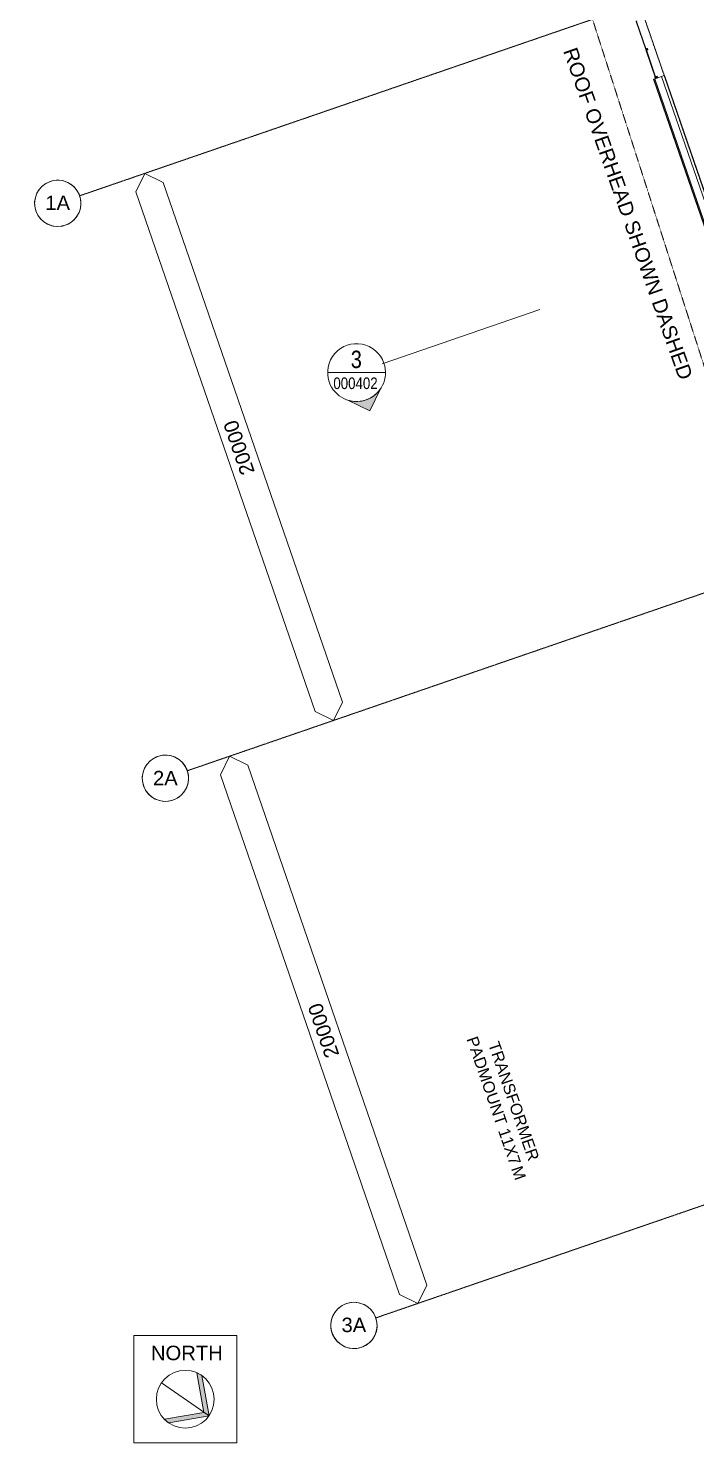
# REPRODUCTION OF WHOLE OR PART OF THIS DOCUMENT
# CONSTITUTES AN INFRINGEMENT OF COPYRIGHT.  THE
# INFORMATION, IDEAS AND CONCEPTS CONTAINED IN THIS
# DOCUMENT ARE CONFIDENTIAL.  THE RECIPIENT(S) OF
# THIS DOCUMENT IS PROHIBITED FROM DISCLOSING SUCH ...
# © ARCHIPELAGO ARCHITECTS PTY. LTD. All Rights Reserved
# Model space of a CAD drawing. Header units: millimetres. Extents: x -2479188 to -2300024, y 3874558 to 4053369.
# Drawn here: x -2479188 to -2456139, y 3945963 to 3994849 of the extents above; entities that cross this region are included whole.
import ezdxf

# ---------------------------------------------------------------- set-up
doc = ezdxf.new("R2010")
doc.units = ezdxf.units.MM
doc.linetypes.add('Grid Line', pattern=[21, 12, -3, 3, -3])
doc.linetypes.add('Overhead', pattern=[4, 2.5, -1.5])
for name, color, linetype, lineweight in [('A-ANNO-NOTE', 131, 'Continuous', 5), ('A-DETL', 90, 'Continuous', 18), ('A-DETL-GENF', 92, 'Continuous', 5), ('A-DETL-THIN', 151, 'Continuous', 5), ('A-FLOR-OVHD', 1, 'Overhead', 13), ('A-GENM', 13, 'Continuous', 5), ('A-GLAZ-CURT', 52, 'Continuous', 5), ('A-GLAZ-CWMG', 51, 'Continuous', 5), ('A-WALL', 113, 'Continuous', 5), ('A-WALL-FNSH', 113, 'Continuous', 13), ('A-WALL-PATT', 111, 'Continuous', 13), ('G-ANNO-SYMB', 111, 'Continuous', 5), ('G-ANNO-TEXT', 231, 'Continuous', 5), ('S-BEAM', 12, 'Continuous', 5), ('S-GRID', 1, 'Continuous', 5), ('S-GRID-IDEN', 1, 'Continuous', 5)]:
    doc.layers.add(name, color=color, linetype=linetype, lineweight=lineweight)
doc.styles.add('Arial', font='arial.ttf', dxfattribs={"height": 500})
doc.styles.add('Arial Narrow', font='ARIALN.TTF', dxfattribs={"height": 600})
doc.styles.add('Arial Narrow_1', font='ARIALN.TTF', dxfattribs={"height": 400})
doc.styles.add('Arial_2', font='arial.ttf', dxfattribs={"height": 400})
pattern_1 = [(270, (0, 0.5), (-15, -9e-16), [])]

# ---------------------------------------------------------------- blocks, each defined once
blk = doc.blocks.new('Structural Framing 21 - Structural Framing 1-750478-GA - Part A 6m')
at = {"layer": 'S-BEAM', "lineweight": 13}
for p, q in [((-2457948, 3995604), (-2458117, 3995546)), ((-2458117, 3995546), (-2458113, 3995536)), ((-2458113, 3995536), (-2458043, 3995560)), ((-2458029, 3995552), (-2457912, 3995214)), ((-2457905, 3995216), (-2458022, 3995555)), ((-2458015, 3995569), (-2457945, 3995593)), ((-2457945, 3995593), (-2457948, 3995604)), ((-2457919, 3995199), (-2457989, 3995175)), ((-2457989, 3995175), (-2457986, 3995165)), ((-2457986, 3995165), (-2457817, 3995223)), ((-2457821, 3995233), (-2457891, 3995209)), ((-2457817, 3995223), (-2457821, 3995233)), ((-2445154, 3958448), (-2445323, 3958390)), ((-2445323, 3958390), (-2445319, 3958380)), ((-2445319, 3958380), (-2445249, 3958404)), ((-2445235, 3958397), (-2445118, 3958058)), ((-2445111, 3958060), (-2445228, 3958399)), ((-2445221, 3958413), (-2445151, 3958438)), ((-2445151, 3958438), (-2445154, 3958448)), ((-2445125, 3958043), (-2445195, 3958019)), ((-2445195, 3958019), (-2445191, 3958009)), ((-2445191, 3958009), (-2445023, 3958067)), ((-2445027, 3958077), (-2445096, 3958053)), ((-2445023, 3958067), (-2445027, 3958077))]:
    blk.add_line(p, q, dxfattribs=at)
for centre, start, end in [((-2458040, 3995549), 19.0004, 109.0004), ((-2458011, 3995559), 109.0004, 199.0004), ((-2457923, 3995210), 289.0004, 19.0004), ((-2457894, 3995220), 199.0004, 289.0004), ((-2445246, 3958393), 19.0004, 109.0004), ((-2445217, 3958403), 109.0004, 199.0004), ((-2445129, 3958054), 289.0004, 19.0004), ((-2445100, 3958064), 199.0004, 289.0004)]:
    blk.add_arc(centre, 11.4, start, end, dxfattribs=at)
blk = doc.blocks.new('MulticellPanel_Polycarbonate_Danpal_1040w - Grey-2873977-GA - Part A 6m')
at = {"layer": 'A-GENM'}
for p, q in [((520, 9), (520, 13)), ((520, 13), (520, 9)), ((515, -6), (513, -6)), ((513, -6), (515, -11)), ((515, -11), (513, -6)), ((513, -6), (515, -6)), ((515, -11), (513, -10)), ((513, -10), (514, -14)), ((514, -14), (513, -10)), ((513, -10), (515, -11)), ((516, -15), (519, -15)), ((519, -15), (516, -15))]:
    blk.add_line(p, q, dxfattribs=at)
for centre, radius, start, end in [((-517, 13), 3, 90, 165), ((-517, 13), 3, 90, 165), ((-520, 8), 1.2, 59.9999, 74.9998), ((-520, 8), 1.2, 59.9999, 74.9998), ((-520, 8), 1.2, 285.0002, 330.0001), ((-520, 8), 1.2, 285.0002, 330.0001), ((517, 13), 3, 360, 90), ((517, 13), 3, 0, 90), ((520, 8), 1.2, 90.0002, 135.0001), ((520, 8), 1.2, 90.0002, 135.0001), ((520, 8), 1.2, 180, 239.9999), ((520, 8), 1.2, 180, 239.9999), ((-511, -2), 2, 90, 131.2718), ((-511, -2), 2, 90, 131.2718), ((511, -2), 2, 21.2136, 76.2427), ((511, -2), 2, 21.2136, 76.2427), ((516, -14), 1.5, 206.8391, 270), ((516, -14), 1.5, 206.8391, 270), ((520, -3), 1.2, 165, 224.9999), ((520, -3), 1.2, 165, 224.9999), ((519, -14), 1.5, 270, 0), ((519, -14), 1.5, 270, 0)]:
    blk.add_arc(centre, radius, start, end, dxfattribs=at)
blk = doc.blocks.new('Rectangular Mullion - DPANMF BT1-1105306-GA - Part A 6m')
at = {"layer": 'A-DETL-GENF'}
for p, q in [((45, 67), (-13, 67)), ((-13, 67), (-13, -7)), ((-11, 46), (-11, 65)), ((-11, 65), (46, 65)), ((0, 46), (-11, 46)), ((-11, 20), (-11, 45)), ((-11, 45), (-1, 45)), ((-1, 20), (-11, 20)), ((-11, -5), (-11, 19)), ((-11, 19), (-1, 19)), ((-2, 4), (-8, 4)), ((-8, 4), (-8, -5)), ((-6, -14), (-6, 2)), ((-6, 2), (-3, 2)), ((-2, 42), (-4, 41)), ((-4, 40), (15, 40)), ((-4, 24), (-2, 22)), ((15, 24), (-4, 24)), ((-4, 1), (-4, -2)), ((-3, 2), (-3, -1)), ((-3, -2), (-3, 1)), ((-2, 0), (-2, 4)), ((-1, 45), (-1, 42)), ((1, 41), (-1, 41)), ((-1, 23), (-1, 20)), ((-1, 23), (1, 23)), ((-1, 19), (-1, 14)), ((-1, 14), (0, 14)), ((0, 42), (0, 46)), ((0, 14), (0, 22)), ((1, 44), (1, 41)), ((1, 23), (1, 20)), ((2, 41), (2, 44)), ((15, 41), (2, 41)), ((2, 20), (2, 23)), ((2, 23), (15, 23)), ((44, 33), (25, 33)), ((25, 31), (44, 31)), ((45, 12), (37, 12)), ((37, 12), (37, 11)), ((37, 11), (47, 11)), ((47, 65), (42, 65)), ((42, 65), (42, 63)), ((42, 63), (45, 63)), ((45, 63), (45, 34)), ((45, 30), (45, 12)), ((47, 11), (47, 65)), ((-13, -7), (-8, -7)), ((-8, -5), (-11, -5)), ((-8, -7), (-8, -16)), ((-8, -16), (-2, -16)), ((-4, -14), (-6, -14)), ((-4, -2), (-4, -3)), ((-4, -3), (-4, -12)), ((-3, -12), (-2, -12)), ((-2, -11), (-2, -2)), ((-1, -11), (-2, -11)), ((-2, -12), (-2, -16)), ((-2, -16), (-2, -13)), ((-2, -16), (46, -16)), ((0, -14), (0, -12)), ((44, -14), (0, -14)), ((44, -1), (42, -6)), ((43, -6), (44, -1)), ((43, -12), (43, -11)), ((43, -11), (46, -11)), ((46, -6), (44, -7)), ((46, -11), (44, -11)), ((44, -11), (44, -14)), ((48, 0), (46, -6)), ((46, -16), (46, -11)), ((46, -11), (46, -12))]:
    blk.add_line(p, q, dxfattribs=at)
for centre, radius, start, end in [((-4, 40), 0.3, 120, 270), ((-4, 24), 0.3, 90, 240), ((-3, 0), 0.834, 236.0388, 360), ((1, 44), 0.5, 360, 180), ((1, 20), 0.5, 180, 360), ((15, 32), 9.2, 9.8791, 91.6261), ((15, 32), 8, 270, 91.7438), ((15, 32), 9.2, 270, 350.121), ((25, 34), 1, 189.8791, 270), ((25, 30), 1, 90, 170.121), ((44, 34), 1, 270, 0), ((44, 30), 1, 0, 90), ((-3, -12), 0.5, 180, 270), ((-4, -14), 0.5, 270, 360), ((-2, -11), 0.5, 180, 270), ((-1, -12), 0.7, 360, 90), ((35, -1), 0.4, 40.5832, 186.9264), ((46, 0), 11.6, 183.4449, 257.2858), ((82, 37), 59.8, 218.9937, 226.1468), ((41, -6), 0.88, 222.5702, 338.0118), ((44, -6), 0.48, 168.5298, 286.4274), ((44, -1), 0.32, 348.5298, 158.0118), ((44, -10), 3.39, 323.7277, 346.2387), ((48, -1), 0.4, 353.5953, 160.3625), ((10, -1), 39.1, 346.2387, 0.9519)]:
    blk.add_arc(centre, radius, start, end, dxfattribs=at)
for points, knots in [([(-3, 1), (-3, 1), (-3, 1), (-4, 1), (-4, 1), (-4, 1), (-4, 1), (-4, 1), (-4, 1)], [0, 0, 0, 0, 0.125, 0.25, 0.5, 0.666667, 0.833333, 1, 1, 1, 1]), ([(-1, 41), (-1, 41), (-1, 42), (-1, 42), (-1, 42), (-1, 42), (-2, 42), (-2, 42)], [0, 0, 0, 0, 0.125, 0.25, 0.375, 0.625, 1, 1, 1, 1]), ([(-2, 22), (-2, 22), (-2, 22), (-1, 22), (-1, 22), (-1, 23), (-1, 23), (-1, 23)], [0, 0, 0, 0, 0.25, 0.5, 0.75, 0.875, 1, 1, 1, 1]), ([(-1, 42), (-1, 41), (-1, 41), (-1, 41), (-1, 41), (-1, 41), (-1, 41), (0, 42), (0, 42), (0, 42), (0, 42), (0, 42), (0, 42)], [0, 0, 0, 0, 0.083333, 0.1875, 0.291667, 0.375, 0.458333, 0.583333, 0.666667, 0.75, 0.875, 1, 1, 1, 1]), ([(0, 22), (0, 22), (0, 22), (0, 23), (0, 23), (-1, 23), (-1, 23), (-1, 23), (-1, 23), (-1, 23), (-1, 23)], [0, 0, 0, 0, 0.333333, 0.416667, 0.5, 0.583333, 0.666667, 0.75, 0.84375, 1, 1, 1, 1]), ([(46, 65), (46, 65), (46, 65), (46, 65), (46, 65), (46, 65), (46, 65), (46, 65), (46, 66), (46, 66), (46, 66), (46, 67), (46, 67), (45, 67), (45, 67), (45, 67)], [0, 0, 0, 0, 0.041667, 0.104167, 0.177083, 0.239583, 0.333333, 0.416667, 0.5, 0.666667, 0.729167, 0.791667, 0.84375, 0.90625, 1, 1, 1, 1]), ([(-2, -13), (-2, -13), (-2, -12), (-2, -12), (-3, -13), (-3, -13), (-3, -13), (-3, -13), (-3, -13), (-4, -13), (-4, -13), (-4, -14), (-4, -14), (-4, -14)], [0, 0, 0, 0, 0.072917, 0.1875, 0.291667, 0.5, 0.583333, 0.666667, 0.729167, 0.791667, 0.854167, 0.916667, 1, 1, 1, 1]), ([(-2, -2), (-2, -2), (-2, -2), (-2, -2), (-2, -2), (-3, -2), (-3, -2), (-3, -2), (-3, -2), (-3, -2)], [0, 0, 0, 0, 0.111111, 0.222222, 0.333333, 0.444444, 0.555556, 0.708333, 1, 1, 1, 1]), ([(46, -12), (46, -12), (46, -12), (46, -13), (46, -12), (46, -12), (47, -12), (47, -12), (47, -12)], [0, 0, 0, 0, 0.147059, 0.294118, 0.411765, 0.588235, 0.823529, 1, 1, 1, 1])]:
    blk.add_open_spline(points, degree=3, knots=knots, dxfattribs=at)
blk = doc.blocks.new('Rectangular Mullion - Frame_Framed Facade_Danpal_DPANMF BT1-2873973-GA - Part A 6m')
at = {"layer": 'A-GLAZ-CWMG'}
for p, q in [((-60, 57), (-60, 55)), ((-60, 1), (-13, 1)), ((-13, 1), (-13, -24)), ((-57, -21), (-59, -21)), ((-59, -21), (-59, -26)), ((-57, -24), (-57, -21)), ((-11, -26), (-6, -26)), ((-6, -17), (0, -17)), ((-6, -26), (-6, -17))]:
    blk.add_line(p, q, dxfattribs=at)
blk = doc.blocks.new('MulticellPanel_Polycarbonate_Danpal_1040w - Grey-V71-GA - Part A 6m')
at = {"layer": 'A-GENM'}
for p, q in [((-520, 13), (-520, 9)), ((-520, 9), (-520, 13)), ((520, 9), (520, 13)), ((520, 13), (520, 9)), ((-519, -15), (-516, -15)), ((-516, -15), (-519, -15)), ((-515, -11), (-513, -6)), ((-513, -6), (-515, -6)), ((-515, -6), (-513, -6)), ((-513, -6), (-515, -11)), ((-513, -10), (-515, -11)), ((-515, -11), (-513, -10)), ((-514, -14), (-513, -10)), ((-513, -10), (-514, -14)), ((515, -6), (513, -6)), ((513, -6), (515, -11)), ((515, -11), (513, -6)), ((513, -6), (515, -6)), ((515, -11), (513, -10)), ((513, -10), (514, -14)), ((514, -14), (513, -10)), ((513, -10), (515, -11)), ((516, -15), (519, -15)), ((519, -15), (516, -15))]:
    blk.add_line(p, q, dxfattribs=at)
for centre, radius, start, end in [((-517, 13), 3, 90, 180), ((-517, 13), 3, 90, 180), ((-520, 8), 1.2, 59.9999, 89.9998), ((-520, 8), 1.2, 59.9999, 89.9998), ((-520, 8), 1.2, 270.0002, 330.0001), ((-520, 8), 1.2, 270.0002, 330.0001), ((517, 13), 3, 360, 90), ((517, 13), 3, 0, 90), ((520, 8), 1.2, 90.0002, 135.0001), ((520, 8), 1.2, 90.0002, 135.0001), ((520, 8), 1.2, 180, 239.9999), ((520, 8), 1.2, 180, 239.9999), ((-520, -3), 1.2, 270.0002, 315.0001), ((-520, -3), 1.2, 270.0002, 315.0001), ((-519, -14), 1.5, 180, 270), ((-519, -14), 1.5, 180, 270), ((-520, -3), 1.2, 360, 44.9999), ((-520, -3), 1.2, 360, 44.9999), ((-516, -14), 1.5, 270, 333.1609), ((-516, -14), 1.5, 270, 333.1609), ((-511, -2), 2, 90, 145.0291), ((-511, -2), 2, 90, 145.0291), ((511, -2), 2, 21.2136, 76.2427), ((511, -2), 2, 21.2136, 76.2427), ((516, -14), 1.5, 206.8391, 270), ((516, -14), 1.5, 206.8391, 270), ((520, -3), 1.2, 165, 224.9999), ((520, -3), 1.2, 165, 224.9999), ((519, -14), 1.5, 270, 0), ((519, -14), 1.5, 270, 0)]:
    blk.add_arc(centre, radius, start, end, dxfattribs=at)
blk = doc.blocks.new('MulticellPanel_Polycarbonate_Danpal_1040w - Grey-2872306-GA - Part A 6m')
at = {"layer": 'A-GENM'}
h = blk.add_hatch(dxfattribs=at)
h.set_pattern_fill('FP_68', color=256, style=0, pattern_type=2)
h.set_pattern_definition(pattern_1)
h.paths.add_polyline_path([(-519, 7), (-518, 5), (-519, 7)])
h.paths.add_polyline_path([(513, -1), (513, -1), (513, -1)])
for p, q in [((520, 9), (520, 13)), ((520, 13), (520, 9)), ((515, -6), (513, -6)), ((513, -6), (515, -11)), ((515, -11), (513, -6)), ((513, -6), (515, -6)), ((515, -11), (513, -10)), ((513, -10), (514, -14)), ((514, -14), (513, -10)), ((513, -10), (515, -11)), ((516, -15), (519, -15)), ((519, -15), (516, -15))]:
    blk.add_line(p, q, dxfattribs=at)
for centre, radius, start, end in [((-517, 13), 3, 90, 165), ((-517, 13), 3, 90, 165), ((-520, 8), 1.2, 59.9999, 74.9998), ((-520, 8), 1.2, 59.9999, 74.9998), ((-520, 8), 1.2, 285.0002, 330.0001), ((-520, 8), 1.2, 285.0002, 330.0001), ((517, 13), 3, 360, 90), ((517, 13), 3, 0, 90), ((520, 8), 1.2, 90.0002, 135.0001), ((520, 8), 1.2, 90.0002, 135.0001), ((520, 8), 1.2, 180, 239.9999), ((520, 8), 1.2, 180, 239.9999), ((-511, -2), 2, 90, 131.2718), ((-511, -2), 2, 90, 131.2718), ((511, -2), 2, 21.2136, 76.2427), ((511, -2), 2, 21.2136, 76.2427), ((516, -14), 1.5, 206.8391, 270), ((516, -14), 1.5, 206.8391, 270), ((520, -3), 1.2, 150.0001, 224.9999), ((520, -3), 1.2, 165, 224.9999), ((519, -14), 1.5, 270, 0), ((519, -14), 1.5, 270, 0)]:
    blk.add_arc(centre, radius, start, end, dxfattribs=at)
blk = doc.blocks.new('MulticellPanel_Polycarbonate_Danpal_1040w - Grey-V72-GA - Part A 6m')
at = {"layer": 'A-GENM'}
h = blk.add_hatch(dxfattribs=at)
h.set_pattern_fill('FP_68', color=256, style=0, pattern_type=2)
h.set_pattern_definition(pattern_1)
h.paths.add_polyline_path([(-519, 7), (-518, 4), (-519, 7)])
h.paths.add_polyline_path([(-519, -2), (-518, -2), (-518, -2)])
h.paths.add_polyline_path([(513, -1), (513, -1), (513, -1)])
for p, q in [((-520, 13), (-520, 9)), ((-520, 9), (-520, 13)), ((520, 9), (520, 13)), ((520, 13), (520, 9)), ((-519, -15), (-516, -15)), ((-516, -15), (-519, -15)), ((-515, -11), (-513, -6)), ((-513, -6), (-515, -6)), ((-515, -6), (-513, -6)), ((-513, -6), (-515, -11)), ((-513, -10), (-515, -11)), ((-515, -11), (-513, -10)), ((-514, -14), (-513, -10)), ((-513, -10), (-514, -14)), ((515, -6), (513, -6)), ((513, -6), (515, -11)), ((515, -11), (513, -6)), ((513, -6), (515, -6)), ((515, -11), (513, -10)), ((513, -10), (514, -14)), ((514, -14), (513, -10)), ((513, -10), (515, -11)), ((516, -15), (519, -15)), ((519, -15), (516, -15))]:
    blk.add_line(p, q, dxfattribs=at)
for centre, radius, start, end in [((-517, 13), 3, 90, 180), ((-517, 13), 3, 90, 180), ((-520, 8), 1.2, 59.9999, 89.9998), ((-520, 8), 1.2, 59.9999, 89.9998), ((-520, 8), 1.2, 270.0002, 330.0001), ((-520, 8), 1.2, 270.0002, 330.0001), ((517, 13), 3, 360, 90), ((517, 13), 3, 0, 90), ((520, 8), 1.2, 90.0002, 135.0001), ((520, 8), 1.2, 90.0002, 135.0001), ((520, 8), 1.2, 180, 239.9999), ((520, 8), 1.2, 180, 239.9999), ((-520, -3), 1.2, 270.0002, 315.0001), ((-520, -3), 1.2, 270.0002, 315.0001), ((-519, -14), 1.5, 180, 270), ((-519, -14), 1.5, 180, 270), ((-520, -3), 1.2, 360, 44.9999), ((-520, -3), 1.2, 360, 44.9999), ((-516, -14), 1.5, 270, 333.1609), ((-516, -14), 1.5, 270, 333.1609), ((-511, -2), 2, 90, 145.0291), ((-511, -2), 2, 90, 145.0291), ((511, -2), 2, 21.2136, 76.2427), ((511, -2), 2, 21.2136, 76.2427), ((516, -14), 1.5, 206.8391, 270), ((516, -14), 1.5, 206.8391, 270), ((520, -3), 1.2, 150.0001, 224.9999), ((520, -3), 1.2, 165, 224.9999), ((519, -14), 1.5, 270, 0), ((519, -14), 1.5, 270, 0)]:
    blk.add_arc(centre, radius, start, end, dxfattribs=at)
blk = doc.blocks.new('Rectangular Mullion - Frame_Framed Facade_Danpal_DPANMF BT1-1262946-GA - Part A 6m')
at = {"layer": 'A-GLAZ-CWMG'}
for p, q in [((-59, -26), (-59, -21)), ((-59, -21), (-57, -21)), ((-57, -21), (-57, -24))]:
    blk.add_line(p, q, dxfattribs=at)
blk = doc.blocks.new('Rectangular Mullion - Mullion_FramedFacade_Danpal_DPAEC50-1262938-GA - Part A 6m')
at = {"layer": 'A-GLAZ-CWMG'}
for p, q in [((-23, 3), (-18, 3)), ((-22, 9), (-20, 9)), ((-17, 7), (-21, 6)), ((-20, 9), (-20, 7)), ((-20, 7), (-14, 7)), ((-12, 1), (-9, 1)), ((-8, 5), (-6, 10)), ((-6, 10), (-8, 9)), ((-8, 2), (-6, 5)), ((-6, 5), (-8, 5)), ((8, 9), (6, 10)), ((6, 10), (8, 5)), ((8, 5), (6, 5)), ((6, 5), (8, 2)), ((9, 1), (12, 1)), ((14, 7), (20, 7)), ((21, 6), (17, 7)), ((18, 3), (23, 3)), ((20, 7), (20, 9)), ((20, 9), (22, 9))]:
    blk.add_line(p, q, dxfattribs=at)
for centre, radius, start, end in [((-23, 5), 1, 180, 270), ((-21, 7), 1, 220.7143, 275), ((137, 25), 152, 186.7358, 188.8939), ((-12, 2), 0.975, 188.8939, 275.24), ((-9, 2), 0.963, 275.24, 334.4387), ((9, 2), 0.963, 205.5613, 264.76), ((12, 2), 0.975, 264.76, 351.1061), ((-137, 25), 152, 351.1061, 353.2642), ((21, 7), 1, 265, 0), ((23, 5), 1, 270, 0)]:
    blk.add_arc(centre, radius, start, end, dxfattribs=at)
for points, knots in [([(-18, 3), (-18, 3), (-18, 4), (-18, 4), (-17, 4), (-17, 4), (-17, 4), (-17, 4), (-17, 5), (-17, 5), (-17, 5), (-17, 5), (-16, 6), (-16, 6), (-16, 6), (-16, 6), (-16, 6), (-17, 7), (-17, 7), (-17, 7), (-17, 7)], [0, 0, 0, 0, 0.083333, 0.166667, 0.208333, 0.25, 0.333333, 0.375, 0.416667, 0.458333, 0.5, 0.583333, 0.666667, 0.729167, 0.791667, 0.84375, 0.885417, 0.927083, 0.96875, 1, 1, 1, 1]), ([(17, 7), (17, 7), (17, 7), (17, 7), (16, 6), (16, 6), (16, 6), (16, 6), (16, 6), (17, 5), (17, 5), (17, 4), (18, 3), (18, 3)], [0, 0, 0, 0, 0.03125, 0.072917, 0.114583, 0.15625, 0.208333, 0.270833, 0.333333, 0.416667, 0.583333, 0.75, 1, 1, 1, 1])]:
    blk.add_open_spline(points, degree=3, knots=knots, dxfattribs=at)
blk = doc.blocks.new('MulticellPanel_Polycarbonate_Danpal_1040w - Grey-V73-GA - Part A 6m')
at = {"layer": 'A-GENM'}
h = blk.add_hatch(dxfattribs=at)
h.set_pattern_fill('FP_71', color=256, style=0, pattern_type=2)
h.set_pattern_definition([(341, (-4576191.9, -1023551.1), (260.45452, 756.41486), []), (71, (-4576191.9, -1023551.1), (-756.41486, 260.45452), [])])
h.paths.add_polyline_path([(-517, 16), (-519, 8), (-511, 0), (511, 0), (519, 8), (516, 16), (-496, 16)])
h.paths.add_polyline_path([(-513, -1), (-519, -3), (-515, -6)])
h.paths.add_polyline_path([(-520, 7), (-520, -2), (-514, 0)])
h.paths.add_polyline_path([(-520, -4), (-518, -12), (-515, -11), (-516, -6)])
h.paths.add_polyline_path([(513, -1), (515, -6), (519, -3)])
h.paths.add_polyline_path([(513, -1), (520, -2), (520, 7)])
h.paths.add_polyline_path([(515, -6), (515, -11), (520, -14), (520, -4)])
for p, q in [((-520, 13), (-520, 9)), ((-520, 7), (-520, -2)), ((517, 16), (-517, 16)), ((520, 9), (520, 13)), ((520, -2), (520, 7)), ((-520, -4), (-520, -13)), ((-519, -15), (-516, -15)), ((-515, -6), (-513, -1)), ((-515, -11), (-513, -6)), ((-513, -6), (-515, -6)), ((-513, -10), (-515, -11)), ((-514, -13), (-513, -10)), ((-511, 0), (511, 0)), ((513, -1), (515, -6)), ((515, -6), (513, -6)), ((513, -6), (515, -11)), ((515, -11), (513, -10)), ((513, -10), (514, -14)), ((516, -15), (519, -15)), ((520, -14), (520, -4))]:
    blk.add_line(p, q, dxfattribs=at)
for centre, radius, start, end in [((-517, 13), 3, 90, 180), ((-520, 8), 1.2, 270.0002, 89.9998), ((517, 13), 3, 360, 90), ((520, 8), 1.2, 90.0002, 269.9998), ((-520, -3), 1.2, 270.0002, 89.9998), ((-519, -14), 1.5, 225, 270), ((-516, -14), 1.5, 270, 333.1609), ((-511, -2), 2, 90, 158.7864), ((511, -2), 2, 21.2136, 90), ((516, -14), 1.5, 206.8391, 270), ((520, -3), 1.2, 90.0002, 269.9998), ((519, -14), 1.5, 270, 360)]:
    blk.add_arc(centre, radius, start, end, dxfattribs=at)
blk = doc.blocks.new('MulticellPanel_Polycarbonate_Danpal_1040w - Grey-V74-GA - Part A 6m')
at = {"layer": 'A-GENM'}
h = blk.add_hatch(dxfattribs=at)
h.set_pattern_fill('FP_72', color=256, style=0, pattern_type=2)
h.set_pattern_definition([(341, (-4577231.9, -1023551.1), (260.45452, 756.41486), []), (71, (-4577231.9, -1023551.1), (-756.41486, 260.45452), [])])
h.paths.add_polyline_path([(-517, 16), (-519, 8), (-509, 0), (511, 0), (519, 8), (516, 16), (-490, 16)])
h.paths.add_polyline_path([(-513, -1), (-519, -3), (-515, -6)])
h.paths.add_polyline_path([(-520, 7), (-520, -2), (-513, -1)])
h.paths.add_polyline_path([(-520, -4), (-520, -14), (-515, -11), (-515, -6)])
h.paths.add_polyline_path([(513, -1), (515, -6), (519, -3)])
h.paths.add_polyline_path([(513, -1), (520, -2), (520, 7)])
h.paths.add_polyline_path([(515, -6), (515, -11), (520, -14), (520, -4)])
for p, q in [((-520, 13), (-520, 9)), ((-520, 7), (-520, -2)), ((517, 16), (-517, 16)), ((520, 9), (520, 13)), ((520, -2), (520, 7)), ((-520, -4), (-520, -14)), ((-519, -15), (-516, -15)), ((-515, -6), (-513, -1)), ((-515, -11), (-513, -6)), ((-513, -6), (-515, -6)), ((-513, -10), (-515, -11)), ((-514, -14), (-513, -10)), ((-511, 0), (511, 0)), ((513, -1), (515, -6)), ((515, -6), (513, -6)), ((513, -6), (515, -11)), ((515, -11), (513, -10)), ((513, -10), (514, -14)), ((516, -15), (519, -15)), ((520, -14), (520, -4))]:
    blk.add_line(p, q, dxfattribs=at)
for centre, radius, start, end in [((-517, 13), 3, 90, 180), ((-520, 8), 1.2, 270.0002, 89.9998), ((517, 13), 3, 360, 90), ((520, 8), 1.2, 90.0002, 269.9998), ((-520, -3), 1.2, 270.0002, 89.9998), ((-519, -14), 1.5, 180, 270), ((-516, -14), 1.5, 270, 333.1609), ((-511, -2), 2, 90, 158.7864), ((511, -2), 2, 21.2136, 90), ((516, -14), 1.5, 206.8391, 270), ((520, -3), 1.2, 90.0002, 269.9998), ((519, -14), 1.5, 270, 360)]:
    blk.add_arc(centre, radius, start, end, dxfattribs=at)
blk = doc.blocks.new('Rectangular Mullion - DPAEC50-V17-GA - Part A 6m')
at = {"layer": 'A-DETL-GENF'}
for p, q in [((24, 54), (-24, 54)), ((-24, 54), (-24, 5)), ((-23, 3), (-18, 3)), ((-22, 7), (-22, 34)), ((-21, 43), (-21, 50)), ((-21, 35), (-18, 35)), ((-17, 7), (-21, 6)), ((-20, 51), (-1, 51)), ((-20, 41), (-20, 43)), ((-15, 18), (-20, 9)), ((-20, 9), (-15, 17)), ((-20, 9), (-20, 7)), ((-20, 8), (-20, 9)), ((-14, 8), (-20, 8)), ((-20, 7), (-14, 7)), ((-17, 40), (-19, 40)), ((-10, 37), (-18, 37)), ((-18, 35), (-18, 22)), ((-16, 22), (-17, 35)), ((-17, 35), (-9, 35)), ((-9, 20), (-14, 20)), ((-14, 19), (-10, 19)), ((-9, 9), (-13, 8)), ((-13, 7), (-7, 9)), ((-8, 2), (-12, 1)), ((-12, 1), (-9, 1)), ((-8, 37), (-9, 37)), ((9, 34), (-9, 34)), ((-9, 34), (-8, 34)), ((-7, 9), (-9, 5)), ((-9, 4), (-7, 4)), ((-8, 36), (-8, 37)), ((-8, 34), (-8, 22)), ((-8, 5), (-6, 10)), ((-6, 10), (-8, 9)), ((-8, 2), (-6, 5)), ((-6, 5), (-8, 5)), ((-7, 4), (-8, 2)), ((-7, 22), (-7, 34)), ((-7, 34), (7, 34)), ((-4, 23), (3, 23)), ((3, 23), (-4, 23)), ((-1, 51), (0, 52)), ((0, 52), (1, 51)), ((1, 51), (20, 51)), ((8, 9), (6, 10)), ((6, 10), (8, 5)), ((8, 5), (6, 5)), ((6, 5), (8, 2)), ((7, 34), (7, 22)), ((9, 5), (7, 9)), ((7, 9), (13, 7)), ((8, 2), (7, 4)), ((7, 4), (9, 4)), ((9, 37), (8, 37)), ((8, 37), (8, 36)), ((8, 22), (8, 34)), ((8, 34), (9, 34)), ((12, 1), (8, 2)), ((9, 35), (17, 35)), ((14, 20), (9, 20)), ((13, 8), (9, 9)), ((9, 1), (12, 1)), ((18, 37), (10, 37)), ((10, 19), (14, 19)), ((20, 8), (14, 8)), ((14, 7), (20, 7)), ((20, 9), (15, 18)), ((15, 17), (20, 9)), ((17, 35), (16, 22)), ((19, 40), (17, 40)), ((21, 6), (17, 7)), ((18, 22), (18, 35)), ((18, 35), (21, 35)), ((18, 3), (23, 3)), ((20, 43), (20, 41)), ((20, 7), (20, 9)), ((20, 9), (20, 8)), ((21, 50), (21, 43)), ((22, 34), (22, 7)), ((24, 5), (24, 54))]:
    blk.add_line(p, q, dxfattribs=at)
for centre, radius, start, end in [((-23, 5), 1, 180, 270), ((-21, 39), 2.1, 75, 15), ((-21, 34), 1, 90, 180), ((-21, 7), 1, 180, 275), ((-20, 50), 1.2, 90, 180), ((-21, 39), 3.7, 75, 100.9055), ((-21, 39), 3.7, 325.4192, 15), ((-9, 28), 6, 90, 178.5709), ((137, 25), 152, 178.5709, 182.4896), ((137, 25), 152, 182.9076, 186.319), ((-9, 28), 5.2, 90, 178.5709), ((137, 25), 151, 178.5709, 181.8369), ((137, 25), 151, 182.064, 186.2791), ((137, 25), 152, 186.7358, 188.8939), ((137, 25), 151, 186.7315, 189.0318), ((-12, 2), 0.975, 188.8939, 275.24), ((-10, 38), 0.706, 289.0493, 354.5477), ((-4, 17), 6.58, 156.7371, 181.8449), ((16, 17), 26.5, 181.8449, 197.5886), ((-9, 36), 1, 270, 360), ((-4, 17), 5.98, 90, 181.8449), ((-4, 17), 6.58, 131.8412, 150.9148), ((16, 17), 25.9, 181.8449, 197.6717), ((-9, 4), 0.4, 157.1611, 284), ((-9, 2), 0.963, 275.24, 334.4387), ((-4, 17), 6.58, 90, 125.1634), ((3, 17), 5.98, 358.1551, 90), ((3, 17), 6.58, 54.8366, 90), ((9, 36), 1, 180, 270), ((3, 17), 6.58, 29.0852, 48.1588), ((-16, 17), 25.9, 342.3283, 358.1551), ((9, 2), 0.963, 205.5613, 264.76), ((10, 38), 0.706, 185.4523, 250.9507), ((9, 28), 6, 1.4287, 89.9792), ((9, 28), 5.2, 1.4291, 90), ((-16, 17), 26.5, 342.4114, 358.1551), ((9, 4), 0.4, 256, 22.8389), ((3, 17), 6.58, 358.1551, 23.2629), ((-137, 25), 151, 350.9682, 353.2685), ((12, 2), 0.975, 264.76, 351.1061), ((-137, 25), 151, 353.7209, 357.936), ((-137, 25), 152, 351.1061, 353.2642), ((-137, 25), 151, 358.1631, 1.4291), ((-137, 25), 152, 353.681, 357.0924), ((-137, 25), 152, 357.5109, 1.4287), ((21, 39), 3.7, 165, 214.5808), ((21, 39), 2.1, 165, 105), ((20, 50), 1.2, 360, 90), ((21, 39), 3.7, 79.0945, 105), ((21, 34), 1, 360, 90), ((21, 7), 1, 265, 360), ((23, 5), 1, 270, 360)]:
    blk.add_arc(centre, radius, start, end, dxfattribs=at)
for points, knots in [([(-18, 22), (-18, 22), (-18, 21), (-17, 21), (-17, 21), (-17, 21), (-17, 22), (-16, 22), (-16, 22), (-16, 22), (-16, 22)], [0, 0, 0, 0, 0.125, 0.25, 0.5, 0.625, 0.75, 0.875, 0.9375, 1, 1, 1, 1]), ([(-18, 3), (-18, 3), (-18, 4), (-18, 4), (-17, 4), (-17, 4), (-17, 4), (-17, 4), (-17, 5), (-17, 5), (-17, 5), (-17, 5), (-16, 6), (-16, 6), (-16, 6), (-16, 6), (-16, 6), (-17, 7), (-17, 7), (-17, 7), (-17, 7)], [0, 0, 0, 0, 0.083333, 0.166667, 0.208333, 0.25, 0.333333, 0.375, 0.416667, 0.458333, 0.5, 0.583333, 0.666667, 0.729167, 0.791667, 0.84375, 0.885417, 0.927083, 0.96875, 1, 1, 1, 1]), ([(16, 22), (16, 22), (16, 22), (16, 22), (17, 22), (17, 22), (17, 21), (18, 21), (18, 22)], [0, 0, 0, 0, 0.0625, 0.125, 0.1875, 0.3125, 0.4375, 1, 1, 1, 1]), ([(17, 7), (17, 7), (17, 7), (17, 7), (16, 6), (16, 6), (16, 6), (16, 6), (16, 6), (17, 5), (17, 5), (17, 4), (18, 3), (18, 3)], [0, 0, 0, 0, 0.03125, 0.072917, 0.114583, 0.15625, 0.208333, 0.270833, 0.333333, 0.416667, 0.583333, 0.75, 1, 1, 1, 1])]:
    blk.add_open_spline(points, degree=3, knots=knots, dxfattribs=at)
blk = doc.blocks.new('Rectangular Mullion - Mullion_FramedFacade_Danpal_DPAEC50-2873972-GA - Part A 6m')
at = {"layer": 'A-GLAZ-CWMG'}
for p, q in [((-18, 3), (-23, 3)), ((-20, 9), (-22, 9)), ((-21, 6), (-17, 7)), ((-20, 7), (-20, 9)), ((-14, 7), (-20, 7)), ((-9, 1), (-12, 1)), ((-8, 9), (-6, 10)), ((-6, 10), (-8, 5)), ((-8, 5), (-6, 5)), ((-6, 5), (-8, 2)), ((3, 23), (-4, 23)), ((8, 5), (6, 10)), ((6, 10), (8, 9)), ((8, 2), (6, 5)), ((6, 5), (8, 5)), ((12, 1), (9, 1)), ((20, 7), (14, 7)), ((17, 7), (21, 6)), ((23, 3), (18, 3)), ((22, 9), (20, 9)), ((20, 9), (20, 7))]:
    blk.add_line(p, q, dxfattribs=at)
for centre, radius, start, end in [((-23, 5), 1, 180, 270), ((-21, 7), 1, 227.5, 275), ((137, 25), 152, 186.7358, 188.8939), ((-12, 2), 0.975, 188.8939, 275.24), ((-4, 17), 5.98, 90, 181.8449), ((16, 17), 25.9, 181.8449, 197.6717), ((-9, 2), 0.963, 275.24, 334.4387), ((3, 17), 5.98, 358.1551, 90), ((-16, 17), 25.9, 342.3283, 358.1551), ((9, 2), 0.963, 205.5613, 264.76), ((12, 2), 0.975, 264.76, 351.1061), ((-137, 25), 152, 351.1061, 353.2642), ((21, 7), 1, 265, 0), ((23, 5), 1, 270, 0)]:
    blk.add_arc(centre, radius, start, end, dxfattribs=at)
for points, knots in [([(-17, 7), (-17, 7), (-17, 7), (-17, 7), (-16, 6), (-16, 6), (-16, 6), (-16, 6), (-16, 6), (-17, 5), (-17, 5), (-17, 5), (-17, 5), (-17, 4), (-17, 4), (-17, 4), (-17, 4), (-18, 4), (-18, 4), (-18, 3), (-18, 3)], [-1, -1, -1, -1, -0.96875, -0.927083, -0.885417, -0.84375, -0.791667, -0.729167, -0.666667, -0.583333, -0.5, -0.458333, -0.416667, -0.375, -0.333333, -0.25, -0.208333, -0.166667, -0.083333, 0, 0, 0, 0]), ([(18, 3), (18, 3), (17, 4), (17, 5), (17, 5), (16, 6), (16, 6), (16, 6), (16, 6), (16, 6), (17, 7), (17, 7), (17, 7), (17, 7)], [-1, -1, -1, -1, -0.75, -0.583333, -0.416667, -0.333333, -0.270833, -0.208333, -0.15625, -0.114583, -0.072917, -0.03125, 0, 0, 0, 0])]:
    blk.add_open_spline(points, degree=3, knots=knots, dxfattribs=at)
blk = doc.blocks.new('Dimension - Grids _2D_ - 1-200-639481-GA - Part A 6m')
at = {"layer": 'A-DETL-GENF'}
for p, q in [((-9323, 500), (-9823, 0)), ((-9823, 0), (-9323, 500)), ((9677, 500), (-9323, 500)), ((-9323, 500), (9677, 500)), ((10177, 0), (9677, 500)), ((10177, 0), (9677, 500)), ((-9823, 0), (-9323, -500)), ((-9823, 0), (-9323, -500)), ((9677, -500), (10177, 0)), ((10177, 0), (9677, -500)), ((-9323, -500), (9677, -500)), ((-9323, -500), (9677, -500))]:
    blk.add_line(p, q, dxfattribs=at)
blk = doc.blocks.new('Grid - A1-203820-GA - Part A 6m')
at = {"layer": 'S-GRID-IDEN'}
blk.add_circle((0, 0), 4, dxfattribs=at)
for start, end in [(360, 180), (180, 360)]:
    blk.add_arc((0, 0), 4, start, end, dxfattribs=at)
blk = doc.blocks.new('Section - Black-1049-GA - Part A 6m')
at = {"layer": 'G-ANNO-SYMB'}
h = blk.add_hatch(color=256, dxfattribs=at)
edge = h.paths.add_edge_path()
edge.add_line((-7.7, 4), (-4.7, 7))
edge.add_line((-4.7, 7), (-1.7, 4))
edge.add_arc((-4.7, 0), 5, 53.1301, 126.8699)
for p, q in [((-4.7, 7), (-7.7, 4)), ((-4.7, 7), (-7.7, 4)), ((-1.7, 4), (-4.7, 7)), ((-4.7, 7), (-1.7, 4))]:
    blk.add_line(p, q, dxfattribs=at)
for start, end in [(360, 180), (53.1301, 126.8699), (180, 360)]:
    blk.add_arc((-4.7, 0), 5, start, end, dxfattribs=at)

msp = doc.modelspace()

# ---------------------------------------------------------------- hatches: boundary and pattern name
at = {"layer": 'A-DETL-GENF'}
msp.add_hatch(color=7, dxfattribs=at).paths.add_polyline_path([(-2474340.6, 3946645), (-2472947.1, 3946890), (-2473193.5, 3948283.3), (-2473275.7, 3948335.2), (-2473362.7, 3948378.8), (-2473120.9, 3947011.7), (-2474488.2, 3946771.4), (-2474417.5, 3946704.6)])
at = {"layer": 'A-WALL-PATT', "lineweight": 5}
h = msp.add_hatch(dxfattribs=at)
h.set_pattern_fill('FP_2', color=256, style=0, pattern_type=2)
h.set_pattern_definition([(0, (0, 0), (812.8, 203.2), [67.056, -542.544, 67.056, -542.544, -3251.2]), (0, (0, 0), (812.8, 203.2), [-1219.2, 67.056, -1152.144, 67.056, -542.544, -1422.4]), (0, (0, 0), (812.8, 203.2), [-3048, 67.056, -339.344, 67.056, -948.944]), (120, (304.8, 101.6), (-582.376362, 602.305448), [67.056, -542.544, 67.056, -542.544, -3251.2]), (120, (304.8, 101.6), (-582.376362, 602.305448), [-1219.2, 67.056, -1152.144, 67.056, -542.544, -1422.4]), (120, (304.8, 101.6), (-582.376362, 602.305448), [-3048, 67.056, -339.344, 67.056, -948.944]), (240, (406.4, 508), (-230.423638, -805.505448), [67.056, -542.544, 67.056, -542.544, -3251.2]), (240, (406.4, 508), (-230.423638, -805.505448), [-1219.2, 67.056, -1152.144, 67.056, -542.544, -1422.4]), (240, (406.4, 508), (-230.423638, -805.505448), [-3048, 67.056, -339.344, 67.056, -948.944])])
h.paths.add_polyline_path([(-2445148.7, 3958133.5), (-2445137.4, 3958137.4), (-2457216.2, 3993216.1), (-2457227.6, 3993212.2), (-2445168.2, 3958190)])

# ---------------------------------------------------------------- linework, layer by layer
at = {"layer": 'A-DETL'}
for p, q in [((-2475541.8, 3949662.7), (-2475541.8, 3945962.7)), ((-2471991.8, 3949662.7), (-2475541.8, 3949662.7)), ((-2471991.8, 3945962.7), (-2471991.8, 3949662.7)), ((-2475541.8, 3945962.7), (-2471991.8, 3945962.7))]:
    msp.add_line(p, q, dxfattribs=at)
at = {"layer": 'A-DETL', "lineweight": 5}
msp.add_line((-2472947.1, 3946890), (-2474586.5, 3948035.5), dxfattribs=at)
msp.add_circle((-2473766.8, 3947462.7), 1000, dxfattribs=at)
at = {"layer": 'A-DETL-THIN'}
for p, q in [((-2473362.7, 3948378.8), (-2473120.9, 3947011.7)), ((-2472947.1, 3946890), (-2473193.5, 3948283.3)), ((-2473120.9, 3947011.7), (-2474488.2, 3946771.4)), ((-2474340.6, 3946645), (-2472947.1, 3946890))]:
    msp.add_line(p, q, dxfattribs=at)
for start, end in [(55, 66.14837), (223.85163, 235)]:
    msp.add_arc((-2473767, 3947464.2), 1000, start, end, dxfattribs=at)
at = {"layer": 'A-FLOR-OVHD'}
msp.add_line((-2453736.6, 3976610.6), (-2459701.8, 3995158.7), dxfattribs=at)
at = {"layer": 'A-WALL', "color": 250, "lineweight": 13}
for p, q in [((-2457519.8, 3993111.6), (-2457592.5, 3993086.5)), ((-2457592.5, 3993086.5), (-2445384.1, 3957631.6)), ((-2457314.5, 3993182.2), (-2457449.8, 3993135.7)), ((-2457314.5, 3993182.2), (-2445235.7, 3958103.6))]:
    msp.add_line(p, q, dxfattribs=at)
at = {"layer": 'A-WALL'}
for p, q in [((-2457584, 3993089.4), (-2445505.2, 3958010.8)), ((-2457550.9, 3993100.8), (-2445472.1, 3958022.2)), ((-2457227.6, 3993212.2), (-2445148.7, 3958133.5))]:
    msp.add_line(p, q, dxfattribs=at)
at = {"layer": 'A-WALL', "color": 7}
msp.add_line((-2457227.6, 3993212.2), (-2457314.5, 3993182.2), dxfattribs=at)
at = {"layer": 'A-WALL-FNSH', "color": 7, "lineweight": 5}
for p, q in [((-2457216.2, 3993216.1), (-2457227.6, 3993212.2)), ((-2445137.4, 3958137.4), (-2457216.2, 3993216.1))]:
    msp.add_line(p, q, dxfattribs=at)
at = {"layer": 'G-ANNO-SYMB'}
for p, q in [((-2461520.9, 3985133.6), (-2466962.6, 3983256.5)), ((-2468851.2, 3982949.9), (-2466851.2, 3982949.9))]:
    msp.add_line(p, q, dxfattribs=at)
at = {"layer": 'S-GRID', "linetype": 'Grid Line'}
for p, q in [((-2354087.8, 4031525.3), (-2477415.1, 3989059.4)), ((-2473696.2, 3969187.5), (-2347565.7, 4012618.7)), ((-2442428.7, 3950245.9), (-2464000.9, 4012894.6)), ((-2338393.7, 3994624.4), (-2467184.7, 3950277.1))]:
    msp.add_line(p, q, dxfattribs=at)

# ---------------------------------------------------------------- block references
at = {"layer": 'A-DETL-GENF', "extrusion": (0, 0, -1), "rotation": 70.99959287978439}
msp.add_blockref('Rectangular Mullion - DPANMF BT1-1105306-GA - Part A 6m', (2457517.4, 3993126.4), dxfattribs=at)
at = {"layer": 'A-DETL-GENF', "rotation": 109.0004071202325}
for p in [(-2471849.5, 3980212), (-2468930.9, 3960064.5)]:
    msp.add_blockref('Dimension - Grids _2D_ - 1-200-639481-GA - Part A 6m', p, dxfattribs=at)
at = {"layer": 'A-GENM', "rotation": 109.0004071202156}
for name, p in [('MulticellPanel_Polycarbonate_Danpal_1040w - Grey-V74-GA - Part A 6m', (-2458015.9, 3994604.7)), ('MulticellPanel_Polycarbonate_Danpal_1040w - Grey-V73-GA - Part A 6m', (-2457677.3, 3993621.4))]:
    msp.add_blockref(name, p, dxfattribs=at)
at = {"layer": 'A-GLAZ-CURT', "rotation": 109.0004071202156}
for name, p in [('MulticellPanel_Polycarbonate_Danpal_1040w - Grey-V71-GA - Part A 6m', (-2458015.9, 3994604.7)), ('MulticellPanel_Polycarbonate_Danpal_1040w - Grey-V72-GA - Part A 6m', (-2458015.9, 3994604.7)), ('MulticellPanel_Polycarbonate_Danpal_1040w - Grey-2873977-GA - Part A 6m', (-2457677.3, 3993621.4)), ('MulticellPanel_Polycarbonate_Danpal_1040w - Grey-2872306-GA - Part A 6m', (-2457677.3, 3993621.4))]:
    msp.add_blockref(name, p, dxfattribs=at)
at = {"layer": 'A-GLAZ-CWMG', "extrusion": (0, 0, -1), "rotation": 70.99959287978437}
for name in ['Rectangular Mullion - DPAEC50-V17-GA - Part A 6m', 'Rectangular Mullion - Mullion_FramedFacade_Danpal_DPAEC50-2873972-GA - Part A 6m', 'Rectangular Mullion - Mullion_FramedFacade_Danpal_DPAEC50-1262938-GA - Part A 6m']:
    msp.add_blockref(name, (2457846.6, 3994113), dxfattribs=at)
at = {"layer": 'A-GLAZ-CWMG', "rotation": 289.0004071202156}
for name in ['Rectangular Mullion - Frame_Framed Facade_Danpal_DPANMF BT1-2873973-GA - Part A 6m', 'Rectangular Mullion - Frame_Framed Facade_Danpal_DPANMF BT1-1262946-GA - Part A 6m']:
    msp.add_blockref(name, (-2457503.6, 3993117.1), dxfattribs=at)
at = {"layer": 'G-ANNO-SYMB', "extrusion": (0, 0, -1), "xscale": 199.9999999999999, "yscale": 199.9999999999999, "zscale": 199.9999999999999, "rotation": 160.9679094630484}
msp.add_blockref('Section - Black-1049-GA - Part A 6m', (2466962.6, 3983256.5), dxfattribs=at)
at = {"layer": 'S-BEAM'}
msp.add_blockref('Structural Framing 21 - Structural Framing 1-750478-GA - Part A 6m', (0, 0), dxfattribs=at)
at = {"layer": 'S-GRID-IDEN', "xscale": 199.9999999999999, "yscale": 199.9999999999999, "zscale": 199.9999999999999}
for p, rotation in [((-2478171.5, 3988798.9), 109.0004071202154), ((-2474452.6, 3968927), 289.0004071202151), ((-2467941.1, 3950016.7), 109.0004071202155)]:
    msp.add_blockref('Grid - A1-203820-GA - Part A 6m', p, dxfattribs=dict(at, rotation=rotation))

# ---------------------------------------------------------------- texts
at = {"layer": 'A-ANNO-NOTE', "char_height": 500, "width": 2324.894, "attachment_point": 1, "rotation": 109.00041, "style": 'Arial'}
for insert in [(-2471832.5, 3979353.7), (-2468914, 3959206.2)]:
    msp.add_mtext('20000', dxfattribs=dict(at, insert=insert))
at = {"layer": 'G-ANNO-SYMB', "attachment_point": 1}
for s, insert, char_height, width, style in [('3', (-2468051.5, 3983706.8), 600, 464.979, 'Arial Narrow'), ('000402', (-2468652.5, 3982780.3), 400, 1924.05, 'Arial Narrow_1')]:
    msp.add_mtext(s, dxfattribs=dict(at, insert=insert, char_height=char_height, width=width, style=style))
at = {"layer": 'G-ANNO-TEXT', "color": 7, "attachment_point": 1}
for s, insert, char_height, width, rotation, style in [('ROOF OVERHEAD SHOWN DASHED', (-2460251.2, 3994235.9), 500, 14670.881, 289.42182, 'Arial'), ('PADMOUNT 11X7', (-2463681.3, 3960049.1), 400, 5740.083, 289.00041, 'Arial_2'), ('TRANSFORMER ', (-2462934.9, 3959872.4), 400, 5499.576, 289.00041, 'Arial_2'), ('M', (-2462139.4, 3955571.1), 400, 561.181, 289.00041, 'Arial_2')]:
    msp.add_mtext(s, dxfattribs=dict(at, insert=insert, char_height=char_height, width=width, rotation=rotation, style=style))
at = {"layer": 'G-ANNO-TEXT', "color": 7, "insert": (-2474954.7, 3949315.5), "char_height": 500, "width": 3014.345, "attachment_point": 1, "style": 'Arial'}
msp.add_mtext('NORTH', dxfattribs=at)
at = {"layer": 'S-GRID-IDEN', "char_height": 500, "width": 1026.16, "attachment_point": 1, "style": 'Arial'}
for s, insert in [('1A', (-2478602.1, 3989066.6)), ('2A', (-2474882, 3969183.3)), ('3A', (-2468371.8, 3950284.4))]:
    msp.add_mtext(s, dxfattribs=dict(at, insert=insert))

doc.saveas('drawing.dxf')
